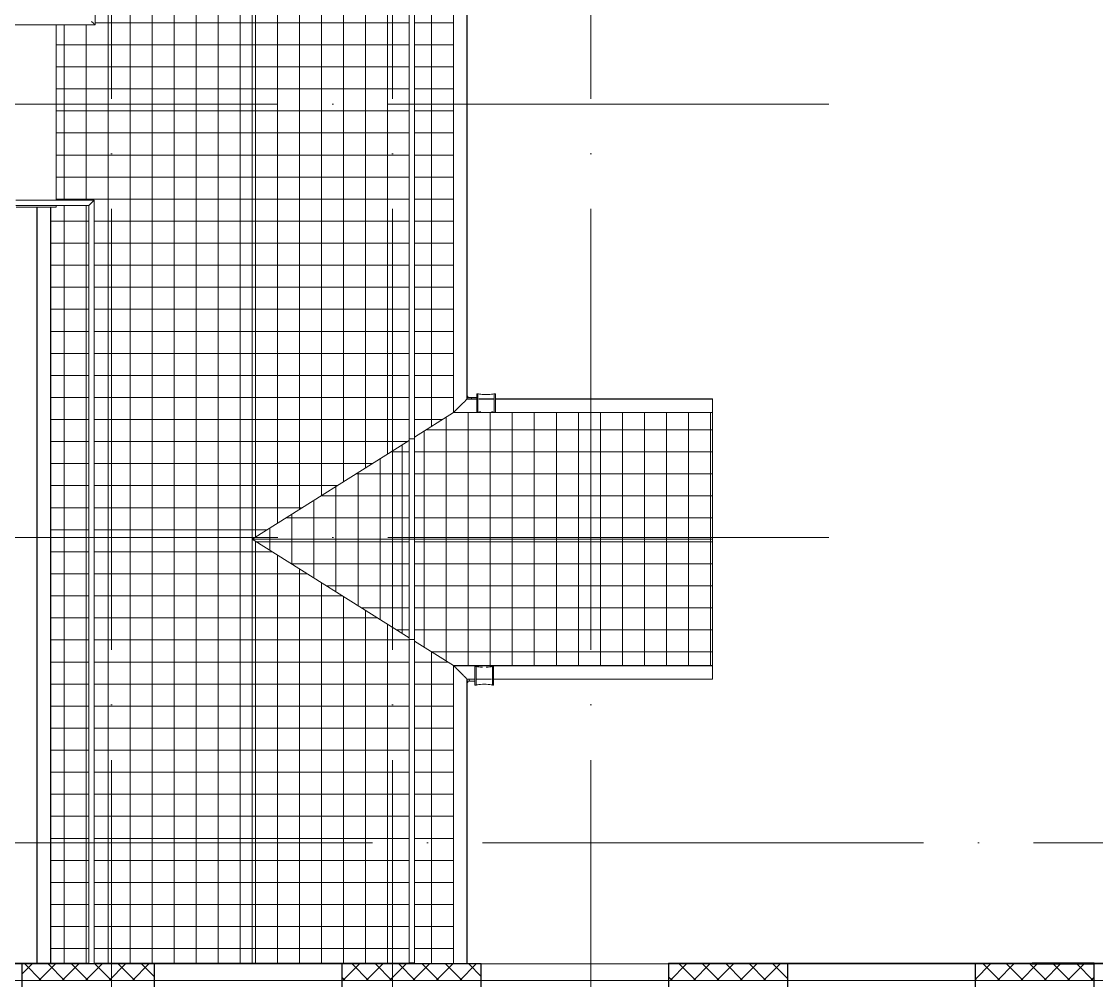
# Model space of a CAD drawing. Header units: millimetres. Extents: x -1073752 to 1436911, y -1379358 to 94781.
# Drawn here: x -890766 to -881011, y -1115638 to -1106937 of the extents above; entities that cross this region are included whole.
import ezdxf

# ---------------------------------------------------------------- set-up
doc = ezdxf.new("R2010")
doc.units = ezdxf.units.MM
doc.linetypes.add('ADSK_Линия сетки', pattern=[25, 20, -2.5, 0, -2.5])
for name, color, linetype, lineweight in [('Крыша', 7, 'Continuous', 9), ('Крыша штриховка', 7, 'Continuous', 9), ('Обобщенные модели', 252, 'Continuous', 18), ('Ограждение', 252, 'Continuous', 9), ('Оси', 252, 'Continuous', 9), ('Перекрытие', 252, 'Continuous', 18), ('Стены внутренние', 7, 'Continuous', 18), ('Стены наружные', 7, 'Continuous', 18), ('Стены штриховка', 7, 'Continuous', 9)]:
    doc.layers.add(name, color=color, linetype=linetype, lineweight=lineweight)

# ---------------------------------------------------------------- blocks, each defined once
blk = doc.blocks.new('3 этаж')
at = {"layer": 'Крыша', "color": 251, "true_color": 0x636466}
for p, q in [((279747.8, 13434.6), (279747.8, 2738.6)), ((279749.8, 13434.6), (279749.8, 2740.6)), ((279870.8, 13434.6), (279870.8, 2861.6)), ((279872.8, 2863.6), (279872.8, 13434.6)), ((277920.8, -2256.4), (277920.8, 8484.6)), ((275968.8, 4603.2), (275968.8, -2256.4)), ((275970.8, -2256.4), (275970.8, 4603.2)), ((276091.8, -2256.4), (276091.8, 4603.2)), ((276093.8, -2256.4), (276093.8, 4603.2)), ((279870.8, 2861.6), (279959.3, 2861.6)), ((279959.3, 2863.6), (279872.8, 2863.6)), ((280111.3, 2863.6), (279977.3, 2863.6)), ((279977.3, 2861.6), (280111.3, 2861.6)), ((282097.8, 2863.6), (280129.3, 2863.6)), ((280129.3, 2861.6), (282097.8, 2861.6)), ((282097.8, 2863.6), (282097.8, 319.6)), ((279747.8, 2738.6), (279395.8, 2517.6)), ((279747.8, 2738.6), (282097.8, 2738.6)), ((279749.8, 2740.6), (282097.8, 2740.6)), ((279345.8, 2486.2), (277920.8, 1591.6)), ((279345.8, 1591.6), (277920.8, 1591.6)), ((277920.8, 1591.6), (279345.8, 696.9)), ((282097.8, 1591.6), (279395.8, 1591.6)), ((279395.8, 665.5), (279747.8, 444.6)), ((282097.8, 444.6), (279747.8, 444.6)), ((279747.8, 444.6), (279747.8, -2261.4)), ((279749.8, 442.6), (279749.8, -2261.4)), ((282097.8, 442.6), (279749.8, 442.6)), ((279870.8, 321.6), (279870.8, -2261.4)), ((279942.8, 321.6), (279870.8, 321.6)), ((279872.8, -2261.4), (279872.8, 319.6)), ((279872.8, 319.6), (279942.8, 319.6)), ((280093.3, 321.6), (279961.1, 321.6)), ((279961.1, 319.6), (280093.3, 319.6)), ((282097.8, 321.6), (280112.8, 321.6)), ((280112.8, 319.6), (282097.8, 319.6))]:
    blk.add_line(p, q, dxfattribs=at)
for points in [[(279870.8, 2861.6), (279870.8, 2861.6), (279869.7, 2860.5), (279866.3, 2857.1), (279862.8, 2853.6), (279859.2, 2849.9), (279855.8, 2846.6), (279852.2, 2843), (279847.2, 2838), (279841.7, 2832.5), (279837.1, 2827.8), (279833.4, 2824.2), (279829.7, 2820.5), (279825.9, 2816.7), (279822.1, 2812.9), (279818.2, 2809), (279814.2, 2805), (279810.3, 2801.1), (279806.3, 2797.1), (279802.4, 2793.2), (279798.4, 2789.2), (279794.6, 2785.4), (279790.8, 2781.6), (279787.1, 2777.9), (279783.5, 2774.3), (279780, 2770.8), (279776.7, 2767.4), (279772.3, 2763.1), (279768.4, 2759.1), (279764.8, 2755.5), (279761.4, 2752.2), (279757.7, 2748.5), (279754.2, 2745), (279750.8, 2741.6), (279749.8, 2740.6), (279749.8, 2740.6)], [(279870.8, 321.6), (279870.8, 321.6), (279869.7, 322.6), (279866.3, 326), (279862.8, 329.5), (279859.1, 333.2), (279855.8, 336.6), (279852.2, 340.1), (279847.2, 345.1), (279841.7, 350.6), (279837.1, 355.3), (279833.4, 358.9), (279829.7, 362.6), (279825.9, 366.4), (279822.1, 370.2), (279818.2, 374.2), (279814.2, 378.1), (279810.3, 382.1), (279806.3, 386), (279802.4, 390), (279798.5, 393.9), (279794.6, 397.7), (279790.8, 401.5), (279787.1, 405.2), (279783.5, 408.9), (279780, 412.3), (279776.6, 415.7), (279772.3, 420), (279768.4, 424), (279764.8, 427.6), (279761.4, 430.9), (279757.7, 434.6), (279754.2, 438.1), (279750.8, 441.5), (279749.8, 442.5), (279749.8, 442.6)]]:
    blk.add_open_spline(points, degree=3, knots=[0, 0, 0, 0, 0.083333, 0.125, 0.166667, 0.208333, 0.229167, 0.25, 0.291667, 0.333333, 0.354167, 0.375, 0.395833, 0.416667, 0.4375, 0.458333, 0.479167, 0.5, 0.520833, 0.541667, 0.5625, 0.583333, 0.604167, 0.625, 0.645833, 0.666667, 0.6875, 0.708333, 0.75, 0.770833, 0.791667, 0.833333, 0.875, 0.916667, 1, 1, 1, 1], dxfattribs=at)
at = {"layer": 'Крыша штриховка', "color": 251, "linetype": 'Continuous', "true_color": 0x636466}
for p, q in [((276613.9, 12209.6), (276613.9, -2256.4)), ((276813.8, 12209.6), (276813.8, -2256.4)), ((277013.8, 12209.6), (277013.8, -2256.4)), ((277213.7, 12209.6), (277213.7, -2256.4)), ((278550, 1986.6), (278550, 12209.6)), ((278749.9, 2112.1), (278749.9, 12209.6)), ((278949.9, 2237.6), (278949.9, 12209.6)), ((279149.8, 2363.2), (279149.8, 12209.6)), ((279549.8, 2614.2), (279549.8, 12209.6)), ((277413.7, 8484.6), (277413.7, -2256.4)), ((277613.7, 8483.8), (277613.7, -2256.4)), ((277813.6, 8484.3), (277813.6, -2256.4)), ((277950.1, 1610), (277950.1, 8484.6)), ((278150, 1735.5), (278150, 8484.6)), ((278350, 1861), (278350, 8484.6)), ((276213.9, 6256.2), (276213.9, 4667.5)), ((276413.9, 6256.2), (276413.9, 4667)), ((276494.9, 6276.3), (277920.8, 6276.3)), ((279345.8, 6276.3), (277920.8, 6276.3)), ((279747.8, 6276.3), (279395.8, 6276.3)), ((276142.9, 6076.3), (277920.8, 6076.3)), ((279345.8, 6076.3), (277920.8, 6076.3)), ((279747.8, 6076.3), (279395.8, 6076.3)), ((276142.9, 5876.3), (277920.8, 5876.3)), ((279345.8, 5876.3), (277920.8, 5876.3)), ((279747.8, 5876.3), (279395.8, 5876.3)), ((276142.9, 5676.3), (277920.8, 5676.3)), ((279345.8, 5676.3), (277920.8, 5676.3)), ((279747.8, 5676.3), (279395.8, 5676.3)), ((276142.9, 5476.3), (277920.8, 5476.3)), ((279345.8, 5476.3), (277920.8, 5476.3)), ((279747.8, 5476.3), (279395.8, 5476.3)), ((276142.9, 5276.3), (277920.8, 5276.3)), ((279345.8, 5276.3), (277920.8, 5276.3)), ((279747.8, 5276.3), (279395.8, 5276.3)), ((276142.9, 5076.3), (277920.8, 5076.3)), ((279345.8, 5076.3), (277920.8, 5076.3)), ((279747.8, 5076.3), (279395.8, 5076.3)), ((276142.9, 4876.3), (277920.8, 4876.3)), ((279345.8, 4876.3), (277920.8, 4876.3)), ((279747.8, 4876.3), (279395.8, 4876.3)), ((276142.9, 4676.3), (277920.8, 4676.3)), ((276213.9, 4617.7), (276213.9, -2256.4)), ((276413.9, 4617.7), (276413.9, -2256.4)), ((279345.8, 4676.3), (277920.8, 4676.3)), ((279747.8, 4676.3), (279395.8, 4676.3)), ((276093.8, 4476.3), (276437.9, 4476.3)), ((276487.9, 4476.3), (277920.8, 4476.3)), ((279345.8, 4476.3), (277920.8, 4476.3)), ((279747.8, 4476.3), (279395.8, 4476.3)), ((276093.8, 4276.3), (276437.9, 4276.3)), ((276487.9, 4276.3), (277920.8, 4276.3)), ((279345.8, 4276.3), (277920.8, 4276.3)), ((279747.8, 4276.3), (279395.8, 4276.3)), ((276093.8, 4076.3), (276437.9, 4076.3)), ((276487.9, 4076.3), (277920.8, 4076.3)), ((279345.8, 4076.3), (277920.8, 4076.3)), ((279747.8, 4076.3), (279395.8, 4076.3)), ((276093.8, 3876.3), (276437.9, 3876.3)), ((276487.9, 3876.3), (277920.8, 3876.3)), ((279345.8, 3876.3), (277920.8, 3876.3)), ((279747.8, 3876.3), (279395.8, 3876.3)), ((276093.8, 3676.3), (276437.9, 3676.3)), ((276487.9, 3676.3), (277920.8, 3676.3)), ((279345.8, 3676.3), (277920.8, 3676.3)), ((279747.8, 3676.3), (279395.8, 3676.3)), ((276093.8, 3476.3), (276437.9, 3476.3)), ((276487.9, 3476.3), (277920.8, 3476.3)), ((279345.8, 3476.3), (277920.8, 3476.3)), ((279747.8, 3476.3), (279395.8, 3476.3)), ((276093.8, 3276.3), (276437.9, 3276.3)), ((276487.9, 3276.3), (277920.8, 3276.3)), ((279345.8, 3276.3), (277920.8, 3276.3)), ((279747.8, 3276.3), (279395.8, 3276.3)), ((276093.8, 3076.3), (276437.9, 3076.3)), ((276487.9, 3076.3), (277920.8, 3076.3)), ((279345.8, 3076.3), (277920.8, 3076.3)), ((279747.8, 3076.3), (279395.8, 3076.3)), ((276093.8, 2876.3), (276437.9, 2876.3)), ((276487.9, 2876.3), (277920.8, 2876.3)), ((279345.8, 2876.3), (277920.8, 2876.3)), ((279747.8, 2876.3), (279395.8, 2876.3)), ((279881.8, 2738.6), (279881.8, 1591.6)), ((280081.8, 2738.6), (280081.8, 1591.6)), ((280281.8, 2738.6), (280281.8, 1591.6)), ((280481.8, 2738.6), (280481.8, 1591.6)), ((280681.8, 2738.6), (280681.8, 1591.6)), ((280881.8, 2738.6), (280881.8, 1591.6)), ((281081.8, 2738.6), (281081.8, 1591.6)), ((281281.8, 2738.6), (281281.8, 1591.6)), ((281481.8, 2738.6), (281481.8, 1591.6)), ((281681.8, 2738.6), (281681.8, 1591.6)), ((281881.8, 2738.6), (281881.8, 1591.6)), ((282081.8, 2738.6), (282081.8, 1591.6)), ((276093.8, 2676.3), (276437.9, 2676.3)), ((276487.9, 2676.3), (277920.8, 2676.3)), ((279345.8, 2676.3), (277920.8, 2676.3)), ((279648.6, 2676.3), (279395.8, 2676.3)), ((279681.8, 2697.1), (279681.8, 1591.6)), ((279481.8, 2571.5), (279481.8, 1591.6)), ((282097.8, 2584), (279501.6, 2584)), ((276093.8, 2476.3), (276437.9, 2476.3)), ((276487.9, 2476.3), (277920.8, 2476.3)), ((279330, 2476.3), (277920.8, 2476.3)), ((279281.8, 2446), (279281.8, 1591.6)), ((279345.8, 2384.1), (279183.2, 2384.1)), ((282097.8, 2384.1), (279395.8, 2384.1)), ((276093.8, 2276.3), (276437.9, 2276.3)), ((276487.9, 2276.3), (277920.8, 2276.3)), ((279011.5, 2276.3), (277920.8, 2276.3)), ((279081.8, 2320.4), (279081.8, 1591.6)), ((279345.8, 2184.2), (278864.8, 2184.2)), ((278881.8, 2194.9), (278881.8, 1591.6)), ((282097.8, 2184.2), (279395.8, 2184.2)), ((276093.8, 2076.3), (276437.9, 2076.3)), ((276487.9, 2076.3), (277920.8, 2076.3)), ((278692.9, 2076.3), (277920.8, 2076.3)), ((278681.8, 2069.3), (278681.8, 1591.6)), ((279345.8, 1984.3), (278546.4, 1984.3)), ((282097.8, 1984.3), (279395.8, 1984.3)), ((276093.8, 1876.3), (276437.9, 1876.3)), ((276487.9, 1876.3), (277920.8, 1876.3)), ((278374.3, 1876.3), (277920.8, 1876.3)), ((278481.8, 1943.7), (278481.8, 1591.6)), ((279345.8, 1784.4), (278228, 1784.4)), ((278281.8, 1818.2), (278281.8, 1591.6)), ((282097.8, 1784.4), (279395.8, 1784.4)), ((276093.8, 1676.3), (276437.9, 1676.3)), ((276487.9, 1676.3), (277920.8, 1676.3)), ((278055.7, 1676.3), (277920.8, 1676.3)), ((278081.8, 1692.6), (278081.8, 1591.6)), ((277950.1, -2256.4), (277950.1, 1573.2)), ((277959.6, 1567.2), (279345.8, 1567.2)), ((278081.8, 1490.5), (278081.8, 1591.6)), ((278281.8, 1364.9), (278281.8, 1591.6)), ((278481.8, 1239.4), (278481.8, 1591.6)), ((278681.8, 1113.8), (278681.8, 1591.6)), ((278881.8, 988.2), (278881.8, 1591.6)), ((279081.8, 862.7), (279081.8, 1591.6)), ((279281.8, 737.1), (279281.8, 1591.6)), ((279395.8, 1567.2), (282097.8, 1567.2)), ((279481.8, 611.6), (279481.8, 1591.6)), ((279681.8, 486), (279681.8, 1591.6)), ((279881.8, 444.6), (279881.8, 1591.6)), ((280081.8, 444.6), (280081.8, 1591.6)), ((280281.8, 444.6), (280281.8, 1591.6)), ((280481.8, 444.6), (280481.8, 1591.6)), ((280681.8, 444.6), (280681.8, 1591.6)), ((280881.8, 444.6), (280881.8, 1591.6)), ((281081.8, 444.6), (281081.8, 1591.6)), ((281281.8, 444.6), (281281.8, 1591.6)), ((281481.8, 444.6), (281481.8, 1591.6)), ((281681.8, 444.6), (281681.8, 1591.6)), ((281881.8, 444.6), (281881.8, 1591.6)), ((282081.8, 444.6), (282081.8, 1591.6)), ((276093.8, 1476.3), (276437.9, 1476.3)), ((276487.9, 1476.3), (277920.8, 1476.3)), ((278104.4, 1476.3), (277920.8, 1476.3)), ((278150, -2256.4), (278150, 1447.6)), ((278278, 1367.3), (279345.8, 1367.3)), ((279395.8, 1367.3), (282097.8, 1367.3)), ((276093.8, 1276.3), (276437.9, 1276.3)), ((276487.9, 1276.3), (277920.8, 1276.3)), ((278423, 1276.3), (277920.8, 1276.3)), ((278350, -2256.4), (278350, 1322.1)), ((278550, -2256.4), (278550, 1196.6)), ((276093.8, 1076.3), (276437.9, 1076.3)), ((276487.9, 1076.3), (277920.8, 1076.3)), ((278741.5, 1076.3), (277920.8, 1076.3)), ((278596.4, 1167.4), (279345.8, 1167.4)), ((279395.8, 1167.4), (282097.8, 1167.4)), ((278749.9, -2256.4), (278749.9, 1071)), ((278914.8, 967.5), (279345.8, 967.5)), ((278949.9, -2256.4), (278949.9, 945.5)), ((279395.8, 967.5), (282097.8, 967.5)), ((276093.8, 876.3), (276437.9, 876.3)), ((276487.9, 876.3), (277920.8, 876.3)), ((279060.1, 876.3), (277920.8, 876.3)), ((279149.8, -2256.4), (279149.8, 819.9)), ((279233.2, 767.6), (279345.8, 767.6)), ((279395.8, 767.6), (282097.8, 767.6)), ((276093.8, 676.3), (276437.9, 676.3)), ((276487.9, 676.3), (277920.8, 676.3)), ((279345.8, 676.3), (277920.8, 676.3)), ((279549.8, -2261.4), (279549.8, 568.9)), ((279551.6, 567.7), (282097.8, 567.7)), ((276093.8, 476.3), (276437.9, 476.3)), ((276487.9, 476.3), (277920.8, 476.3)), ((279345.8, 476.3), (277920.8, 476.3)), ((279697.2, 476.3), (279395.7, 476.3)), ((276093.8, 276.3), (276437.9, 276.3)), ((276487.9, 276.3), (277920.8, 276.3)), ((279345.8, 276.3), (277920.8, 276.3)), ((279747.8, 276.3), (279395.7, 276.3)), ((276093.8, 76.3), (276437.9, 76.3)), ((276487.9, 76.3), (277920.8, 76.3)), ((279345.8, 76.3), (277920.8, 76.3)), ((279747.8, 76.3), (279395.6, 76.3)), ((276093.8, -123.7), (276437.9, -123.7)), ((276487.9, -123.7), (277920.8, -123.7)), ((279345.8, -123.7), (277920.8, -123.7)), ((279747.8, -123.7), (279395.5, -123.7)), ((276093.8, -323.7), (276437.9, -323.7)), ((276487.9, -323.7), (277920.8, -323.7)), ((279345.8, -323.7), (277920.8, -323.7)), ((279747.8, -323.7), (279395.5, -323.7)), ((276093.8, -523.7), (276437.9, -523.7)), ((276487.9, -523.7), (277920.8, -523.7)), ((279345.8, -523.7), (277920.8, -523.7)), ((279747.8, -523.7), (279395.4, -523.7)), ((276093.8, -723.7), (276437.9, -723.7)), ((276487.9, -723.7), (277920.8, -723.7)), ((279345.8, -723.7), (277920.8, -723.7)), ((279747.8, -723.7), (279395.4, -723.7)), ((276093.8, -923.7), (276437.9, -923.7)), ((276487.9, -923.7), (277920.8, -923.7)), ((279345.8, -923.7), (277920.8, -923.7)), ((279747.8, -923.7), (279395.3, -923.7)), ((276093.8, -1123.7), (276437.9, -1123.7)), ((276487.9, -1123.7), (277920.8, -1123.7)), ((279345.8, -1123.7), (277920.8, -1123.7)), ((279747.8, -1123.7), (279395.3, -1123.7)), ((276093.8, -1323.7), (276437.9, -1323.7)), ((276487.9, -1323.7), (277920.8, -1323.7)), ((279345.8, -1323.7), (277920.8, -1323.7)), ((279747.8, -1323.7), (279395.2, -1323.7)), ((276093.8, -1523.7), (276437.9, -1523.7)), ((276487.9, -1523.7), (277920.8, -1523.7)), ((279345.8, -1523.7), (277920.8, -1523.7)), ((279747.8, -1523.7), (279395.1, -1523.7)), ((276093.8, -1723.7), (276437.9, -1723.7)), ((276487.9, -1723.7), (277920.8, -1723.7)), ((279345.8, -1723.7), (277920.8, -1723.7)), ((279747.8, -1723.7), (279395.1, -1723.7)), ((276093.8, -1923.7), (276437.9, -1923.7)), ((276487.9, -1923.7), (277920.8, -1923.7)), ((279345.8, -1923.7), (277920.8, -1923.7)), ((279747.8, -1923.7), (279395, -1923.7)), ((276093.8, -2123.7), (276437.9, -2123.7)), ((276487.9, -2123.7), (277920.8, -2123.7)), ((279345.8, -2123.7), (277920.8, -2123.7)), ((279747.8, -2123.7), (279395, -2123.7)), ((279349.8, -2261.4), (279349.8, -2254.5))]:
    blk.add_line(p, q, dxfattribs=at)
at = {"layer": 'Обобщенные модели', "color": 251, "true_color": 0x636466}
for p, q in [((279878.8, 2887.7), (279876.8, 2887.7)), ((279876.8, 2887.7), (279876.8, 2877.7)), ((279876.8, 2875.7), (279876.8, 2877.7)), ((279878.8, 2875.7), (279876.8, 2875.7)), ((279878.8, 2877.7), (279878.8, 2887.7)), ((279878.8, 2877.7), (279878.8, 2875.7)), ((279957.9, 2875.7), (279917.2, 2875.7)), ((279959.3, 2875.7), (279917.2, 2875.7)), ((279957.9, 2875.7), (279959.3, 2875.7)), ((279970, 2910.7), (279959.3, 2910.7)), ((279959.3, 2910.7), (279959.3, 2740.7)), ((279970, 2910.7), (279970, 2740.7)), ((279974.5, 2908.6), (279970, 2910.7)), ((279983, 2906.8), (279974.5, 2908.6)), ((279994.9, 2905.2), (279983, 2906.8)), ((280009.7, 2903.9), (279994.9, 2905.2)), ((280026.5, 2903.2), (280009.7, 2903.9)), ((280044.3, 2902.9), (280026.5, 2903.2)), ((280062.1, 2903.2), (280044.3, 2902.9)), ((280078.9, 2903.9), (280062.1, 2903.2)), ((280093.7, 2905.2), (280078.9, 2903.9)), ((280105.7, 2906.8), (280093.7, 2905.2)), ((280114.2, 2908.6), (280105.7, 2906.8)), ((280118.6, 2910.7), (280114.2, 2908.6)), ((280118.6, 2740.7), (280118.6, 2910.7)), ((280129.3, 2910.7), (280118.6, 2910.7)), ((280129.3, 2740.7), (280129.3, 2910.7)), ((279959.3, 2740.7), (279970, 2740.7)), ((279970, 2740.7), (279974.5, 2742.8)), ((279974.5, 2742.8), (279983, 2744.7)), ((279983, 2744.7), (279994.9, 2746.3)), ((279994.9, 2746.3), (279996.2, 2746.4)), ((280092.4, 2746.4), (280093.7, 2746.3)), ((280093.7, 2746.3), (280105.7, 2744.7)), ((280105.7, 2744.7), (280114.2, 2742.8)), ((280114.2, 2742.8), (280118.6, 2740.7)), ((280118.6, 2740.7), (280129.3, 2740.7)), ((279953.4, 436.6), (279942.8, 436.6)), ((279942.8, 436.6), (279942.8, 266.6)), ((279953.4, 436.6), (279953.4, 266.6)), ((279957.9, 434.5), (279953.4, 436.6)), ((279966.4, 432.6), (279957.9, 434.5)), ((279978.4, 431), (279966.4, 432.6)), ((279993.2, 429.8), (279978.4, 431)), ((280010, 429), (279993.2, 429.8)), ((280062.3, 429.8), (280045.6, 429)), ((280077.2, 431), (280062.3, 429.8)), ((280089.1, 432.6), (280077.2, 431)), ((280097.6, 434.5), (280089.1, 432.6)), ((280102.1, 436.6), (280097.6, 434.5)), ((280102.1, 266.6), (280102.1, 436.6)), ((280112.8, 436.6), (280102.1, 436.6)), ((280112.8, 266.6), (280112.8, 436.6)), ((279876.8, 299.6), (279876.8, 301.6)), ((279876.8, 301.6), (279878.8, 301.6)), ((279876.8, 299.6), (279876.8, 289.6)), ((279878.8, 301.6), (279878.8, 299.6)), ((279878.8, 289.6), (279878.8, 299.6)), ((279900.6, 301.6), (279941.4, 301.6)), ((279900.6, 301.6), (279942.8, 301.6)), ((279942.8, 301.6), (279941.4, 301.6)), ((279876.8, 289.6), (279878.8, 289.6)), ((279942.8, 266.6), (279953.4, 266.6)), ((279953.4, 266.6), (279957.9, 268.6)), ((279957.9, 268.6), (279966.4, 270.5)), ((279966.4, 270.5), (279978.4, 272.1)), ((279978.4, 272.1), (279993.2, 273.3)), ((279993.2, 273.3), (280010, 274.1)), ((280010, 274.1), (280027.8, 274.4)), ((280027.8, 274.4), (280045.6, 274.1)), ((280045.6, 274.1), (280062.3, 273.3)), ((280062.3, 273.3), (280077.2, 272.1)), ((280077.2, 272.1), (280089.1, 270.5)), ((280089.1, 270.5), (280097.6, 268.6)), ((280097.6, 268.6), (280102.1, 266.6)), ((280102.1, 266.6), (280112.8, 266.6))]:
    blk.add_line(p, q, dxfattribs=at)
at = {"layer": 'Обобщенные модели', "color": 251, "true_color": 0x636466, "extrusion": (0, 0, -1)}
for p, q in [((279878, 2875.7), (279877.8, 2875.7)), ((279877.8, 2875.7), (279877.8, 2875.7)), ((279878.4, 2875.7), (279878, 2875.7)), ((279878.9, 2875.7), (279878.4, 2875.7)), ((279879.7, 2875.7), (279878.9, 2875.7)), ((279880.7, 2875.7), (279879.7, 2875.7)), ((279881.9, 2875.7), (279880.7, 2875.7)), ((279883.2, 2875.7), (279881.9, 2875.7)), ((279884.8, 2875.7), (279883.2, 2875.7)), ((279886.5, 2875.7), (279884.8, 2875.7)), ((279888.5, 2875.7), (279886.5, 2875.7)), ((279890.6, 2875.7), (279888.5, 2875.7)), ((279892.9, 2875.7), (279890.6, 2875.7)), ((279895.4, 2875.7), (279892.9, 2875.7)), ((279898, 2875.7), (279895.4, 2875.7)), ((279900.8, 2875.7), (279898, 2875.7)), ((279903.8, 2875.7), (279900.8, 2875.7)), ((279906.9, 2875.7), (279903.8, 2875.7)), ((279910.2, 2875.7), (279906.9, 2875.7)), ((279913.6, 2875.7), (279910.2, 2875.7)), ((279917.2, 2875.7), (279913.6, 2875.7)), ((279920.9, 2875.7), (279917.2, 2875.7)), ((279924.7, 2875.7), (279920.9, 2875.7)), ((279928.7, 2875.7), (279924.7, 2875.7)), ((279932.8, 2875.7), (279928.7, 2875.7)), ((279937, 2875.7), (279932.8, 2875.7)), ((279941.3, 2875.7), (279937, 2875.7)), ((279945.7, 2875.7), (279941.3, 2875.7)), ((279950.2, 2875.7), (279945.7, 2875.7)), ((279954.8, 2875.7), (279950.2, 2875.7)), ((279959.3, 2875.7), (279954.8, 2875.7)), ((279877.8, 301.6), (279877.9, 301.6)), ((279877.9, 301.6), (279878.2, 301.6)), ((279878.2, 301.6), (279878.7, 301.6)), ((279878.7, 301.6), (279879.4, 301.6)), ((279879.4, 301.6), (279880.3, 301.6)), ((279880.3, 301.6), (279881.4, 301.6)), ((279881.4, 301.6), (279882.6, 301.6)), ((279882.6, 301.6), (279884.1, 301.6)), ((279884.1, 301.6), (279885.8, 301.6)), ((279885.8, 301.6), (279887.6, 301.6)), ((279887.6, 301.6), (279889.7, 301.6)), ((279889.7, 301.6), (279891.9, 301.6)), ((279891.9, 301.6), (279894.3, 301.6)), ((279894.3, 301.6), (279896.9, 301.6)), ((279896.9, 301.6), (279899.6, 301.6)), ((279899.6, 301.6), (279902.5, 301.6)), ((279902.5, 301.6), (279905.6, 301.6)), ((279905.6, 301.6), (279908.8, 301.6)), ((279908.8, 301.6), (279912.2, 301.6)), ((279912.2, 301.6), (279915.7, 301.6)), ((279915.7, 301.6), (279919.3, 301.6)), ((279919.3, 301.6), (279923.1, 301.6)), ((279923.1, 301.6), (279927.1, 301.6)), ((279927.1, 301.6), (279931.1, 301.6)), ((279931.1, 301.6), (279935.2, 301.6)), ((279935.2, 301.6), (279939.5, 301.6)), ((279939.5, 301.6), (279942.8, 301.6))]:
    blk.add_line(p, q, dxfattribs=at)
at = {"layer": 'Обобщенные модели', "color": 251, "true_color": 0x636466}
for centre, radius, start, end in [((279877.8, 2825.7), 52, 75, 95.57265), ((279877.8, 2825.7), 50, 87.93731, 93.71524), ((279877.8, 351.6), 52, 264.42735, 285), ((279877.8, 351.6), 50, 264.53117, 273.31423)]:
    blk.add_arc(centre, radius, start, end, dxfattribs=at)
for centre, major_axis, start_param, end_param in [((279917.2, 2825.7), (0, -50), 3.141593, 3.845617), ((279917.2, 2825.7), (0, 50), 0, 0.704025), ((279900.6, 351.6), (0, -50), 5.412959, 6.283185), ((279900.6, 351.6), (0, 50), 2.271366, 3.141593)]:
    blk.add_ellipse(centre, major_axis=major_axis, ratio=0.309017, start_param=start_param, end_param=end_param, dxfattribs=at)
at = {"layer": 'Ограждение', "color": 251, "true_color": 0x636466}
for p, q in [((276495.8, 6256.7), (276495.8, 12209.6)), ((279345.8, 12209.6), (279345.8, 2501.5)), ((279395.8, 2501.5), (279395.8, 12209.6)), ((274221.1, 6256.2), (276496.3, 6256.2)), ((276470.8, 6281.2), (276464.3, 6287.7)), ((276470.8, 6281.2), (276477.3, 6274.7)), ((276477.3, 6274.7), (276483.3, 6268.7)), ((276483.3, 6268.7), (276488.6, 6263.5)), ((276488.6, 6263.5), (276492.7, 6259.6)), ((276492.7, 6259.6), (276495.3, 6257.1)), ((276495.8, 6256.7), (276494.9, 6257.4)), ((276495.3, 6257.1), (276496.3, 6256.2)), ((276488.4, 4667.7), (275775.6, 4667.7)), ((275775.6, 4617.7), (276438.5, 4617.7)), ((276437.9, 4617.2), (276438.8, 4618.2)), ((276437.9, 4617.2), (276437.9, -2261.4)), ((276438.8, 4618.2), (276441.3, 4620.8)), ((276441.3, 4620.8), (276445.3, 4624.9)), ((276445.3, 4624.9), (276450.4, 4630.1)), ((276450.4, 4630.1), (276456.5, 4636.2)), ((276456.5, 4636.2), (276462.9, 4642.7)), ((276469.4, 4649.2), (276462.9, 4642.7)), ((276475.5, 4655.2), (276469.4, 4649.2)), ((276480.8, 4660.4), (276475.5, 4655.2)), ((276484.8, 4664.3), (276480.8, 4660.4)), ((276487.5, 4666.8), (276484.8, 4664.3)), ((276487.1, 4666.5), (276487.9, 4667.2)), ((276488.4, 4667.7), (276487.5, 4666.8)), ((276487.9, -2261.4), (276487.9, 4667.2)), ((279345.8, 2501.5), (279345.8, 1591.6)), ((279395.8, 1591.6), (279395.8, 2501.5)), ((279345.8, 1591.6), (279345.8, 681.6)), ((279395.8, 681.6), (279395.8, 1591.6)), ((279345.8, 681.6), (279345.8, -2254.5)), ((279395.8, -2254.5), (279395.8, 681.6)), ((279345.8, -2254.5), (279395.8, -2254.5))]:
    blk.add_line(p, q, dxfattribs=at)
for points in [[(279395.8, 2501.5), (279395.8, 2501.5), (279395.2, 2501.6), (279392.7, 2501.7), (279388.7, 2501.8), (279381.7, 2501.8), (279370.8, 2501.9), (279357.7, 2501.8), (279348.1, 2501.7), (279345.8, 2501.5), (279345.8, 2501.5)], [(279395.8, 1591.6), (279395.8, 1591.6), (279395.2, 1591.6), (279392.7, 1591.6), (279388.7, 1591.6), (279381.7, 1591.6), (279370.8, 1591.6), (279357.7, 1591.6), (279348.1, 1591.6), (279345.8, 1591.6), (279345.8, 1591.6)], [(279395.8, 681.6), (279395.8, 681.6), (279395.2, 681.5), (279392.7, 681.4), (279388.7, 681.4), (279381.7, 681.3), (279370.8, 681.2), (279357.7, 681.3), (279348.1, 681.4), (279345.8, 681.6), (279345.8, 681.6)]]:
    blk.add_open_spline(points, degree=3, knots=[0, 0, 0, 0, 0.083333, 0.166667, 0.25, 0.333333, 0.5, 0.666667, 0.833333, 1, 1, 1, 1], dxfattribs=at)
at = {"layer": 'Оси', "color": 251, "linetype": 'ADSK_Линия сетки', "ltscale": 200, "true_color": 0x636466}
for p, q in [((276645.8, 34587.2), (276645.8, -31389.6)), ((279195.8, 34587.2), (279195.8, -31389.6)), ((280995.8, 34587.2), (280995.8, -31389.6)), ((283153.2, 5536.6), (237073.5, 5536.6)), ((283153.2, 1606.6), (237073.5, 1606.6)), ((314013.1, -1163.4), (237073.5, -1163.4))]:
    blk.add_line(p, q, dxfattribs=at)
at = {"layer": 'Перекрытие', "color": 251, "true_color": 0x636466}
for p, q in [((276142.9, 4667.7), (276142.9, 6256.2)), ((275780.6, 4603.2), (276142.9, 4603.2)), ((276142.9, 4603.2), (276142.9, 4617.7))]:
    blk.add_line(p, q, dxfattribs=at)
at = {"layer": 'Стены внутренние', "color": 251, "true_color": 0x636466}
for p, q in [((274130.8, -2261.4), (275830.8, -2261.4)), ((277035.8, -2261.4), (278735.8, -2261.4)), ((280000.8, -2261.4), (281700.8, -2261.4)), ((285560.8, -2261.4), (287210.8, -2261.4)), ((268652.8, -2413.4), (287210.8, -2413.4)), ((277035.8, -2413.4), (275830.8, -2413.4)), ((280000.8, -2413.4), (278735.8, -2413.4)), ((282780.8, -2413.4), (281700.8, -2413.4)), ((285560.8, -2413.4), (284480.8, -2413.4))]:
    blk.add_line(p, q, dxfattribs=at)
at = {"layer": 'Стены внутренние', "color": 251, "lineweight": 30, "true_color": 0x636466}
for p, q in [((277035.8, -2261.4), (275830.8, -2261.4)), ((275830.8, -2261.4), (275830.8, -2413.4)), ((277035.8, -2413.4), (277035.8, -2261.4)), ((280000.8, -2261.4), (278735.8, -2261.4)), ((278735.8, -2261.4), (278735.8, -2413.4)), ((280000.8, -2413.4), (280000.8, -2261.4)), ((282780.8, -2261.4), (281700.8, -2261.4)), ((281700.8, -2261.4), (281700.8, -2413.4)), ((282780.8, -2413.4), (282780.8, -2261.4)), ((285000.8, -2261.4), (284480.8, -2261.4)), ((284480.8, -2261.4), (284480.8, -2413.4)), ((285560.8, -2413.4), (285560.8, -2261.4)), ((275830.8, -2413.4), (275830.8, -2963.4)), ((277035.8, -2963.4), (277035.8, -2413.4)), ((278735.8, -2413.4), (278735.8, -2963.4)), ((280000.8, -2963.4), (280000.8, -2413.4)), ((281700.8, -2413.4), (281700.8, -2963.4)), ((282780.8, -2963.4), (282780.8, -2413.4)), ((284480.8, -2413.4), (284480.8, -2963.4)), ((285560.8, -2963.4), (285560.8, -2413.4))]:
    blk.add_line(p, q, dxfattribs=at)
at = {"layer": 'Стены внутренние', "color": 251, "linetype": 'Continuous', "lineweight": 9, "true_color": 0x636466}
for p, q in [((275830.8, -2356.7), (275924, -2263.4)), ((276007.5, -2413.4), (275857.5, -2263.4)), ((275986.1, -2413.4), (276136.1, -2263.4)), ((276219.7, -2413.4), (276069.7, -2263.4)), ((276198.3, -2413.4), (276348.3, -2263.4)), ((276431.8, -2413.4), (276281.8, -2263.4)), ((276410.4, -2413.4), (276560.4, -2263.4)), ((276643.9, -2413.4), (276493.9, -2263.4)), ((276622.5, -2413.4), (276772.5, -2263.4)), ((276645.8, -2263.4), (276644.7, -2261.4)), ((276856.1, -2413.4), (276706.1, -2263.4)), ((276834.7, -2413.4), (276984.7, -2263.4)), ((277035.8, -2381), (276918.2, -2263.4)), ((276997.8, -2263.4), (276996.6, -2261.4)), ((278743.9, -2413.4), (278893.9, -2263.4)), ((278977.4, -2413.4), (278827.4, -2263.4)), ((278956, -2413.4), (279106, -2263.4)), ((279189.5, -2413.4), (279039.5, -2263.4)), ((279168.1, -2413.4), (279318.1, -2263.4)), ((279401.6, -2413.4), (279251.6, -2263.4)), ((279380.3, -2413.4), (279530.3, -2263.4)), ((279461.4, -2263.4), (279460.3, -2261.4)), ((279613.8, -2413.4), (279463.8, -2263.4)), ((279592.4, -2413.4), (279742.4, -2263.4)), ((279825.9, -2413.4), (279675.9, -2263.4)), ((279804.5, -2413.4), (279954.5, -2263.4)), ((280000.8, -2376.2), (279888, -2263.4)), ((281713.7, -2413.4), (281863.7, -2263.4)), ((281947.2, -2413.4), (281797.2, -2263.4)), ((281925.1, -2263.4), (281923.9, -2261.4)), ((281925.8, -2413.4), (282075.8, -2263.4)), ((282159.4, -2413.4), (282009.4, -2263.4)), ((282138, -2413.4), (282288, -2263.4)), ((282371.5, -2413.4), (282221.5, -2263.4)), ((282277.1, -2263.4), (282276.4, -2262.3)), ((282350.1, -2413.4), (282500.1, -2263.4)), ((282583.6, -2413.4), (282433.6, -2263.4)), ((282562.2, -2413.4), (282712.2, -2263.4)), ((282780.8, -2398.5), (282645.8, -2263.4)), ((284480.8, -2404.1), (284621.4, -2263.4)), ((284704.9, -2413.4), (284554.9, -2263.4)), ((284683.6, -2413.4), (284833.6, -2263.4)), ((284740.7, -2263.4), (284739.6, -2261.4)), ((284917.1, -2413.4), (284767.1, -2263.4)), ((284892.3, -2261.4), (284891.1, -2263.4)), ((284895.7, -2413.4), (285045.7, -2263.4)), ((285129.2, -2413.4), (284979.2, -2263.4)), ((285107.8, -2413.4), (285257.8, -2263.4)), ((285341.3, -2413.4), (285191.3, -2263.4)), ((285319.9, -2413.4), (285469.9, -2263.4)), ((285553.5, -2413.4), (285403.5, -2263.4)), ((278765.2, -2413.4), (278735.8, -2384)), ((281735.1, -2413.4), (281700.8, -2379.1)), ((282774.4, -2413.4), (282780.8, -2407)), ((284492.8, -2413.4), (284480.8, -2401.4)), ((285532.1, -2413.4), (285560.8, -2384.7))]:
    blk.add_line(p, q, dxfattribs=at)
at = {"layer": 'Стены наружные', "color": 251, "true_color": 0x636466}
for p, q in [((274130.8, -2256.4), (276437.9, -2256.4)), ((275870.8, -2261.4), (275870.8, -2256.4)), ((276487.9, -2256.4), (279347.9, -2256.4)), ((276496.6, -2261.4), (276496.6, -2256.4)), ((279347.9, -2261.4), (279347.9, -2256.4)), ((281700.8, -2256.4), (285000.8, -2256.4)), ((281700.8, -2261.4), (281700.8, -2256.4)), ((282230.8, -2261.4), (282230.8, -2256.4)), ((282246.3, -2261.4), (282246.3, -2256.4)), ((282780.8, -2256.4), (282780.8, -2261.4)), ((284480.8, -2261.4), (282780.8, -2261.4)), ((284480.8, -2261.4), (284480.8, -2256.4)), ((284995.2, -2261.4), (284995.2, -2256.4)), ((285560.8, -2256.4), (287238.8, -2256.4))]:
    blk.add_line(p, q, dxfattribs=at)
at = {"layer": 'Стены наружные', "color": 251, "lineweight": 30, "true_color": 0x636466}
for p, q in [((285560.8, -2256.4), (285000.8, -2256.4)), ((285000.8, -2256.4), (285000.8, -2261.4)), ((285000.8, -2261.4), (285560.8, -2261.4)), ((285560.8, -2261.4), (285560.8, -2256.4))]:
    blk.add_line(p, q, dxfattribs=at)
at = {"layer": 'Стены штриховка', "color": 251, "true_color": 0x636466}
for p, q in [((275830.8, -2337.4), (275832.8, -2337.4)), ((277033.8, -2263.4), (275832.8, -2263.4)), ((275832.8, -2263.4), (275832.8, -2337.4)), ((277033.8, -2337.4), (277033.8, -2263.4)), ((277033.8, -2337.4), (277035.8, -2337.4)), ((278735.8, -2337.4), (278737.8, -2337.4)), ((279998.8, -2263.4), (278737.8, -2263.4)), ((278737.8, -2263.4), (278737.8, -2337.4)), ((279998.8, -2337.4), (279998.8, -2263.4)), ((279998.8, -2337.4), (280000.8, -2337.4)), ((281700.8, -2337.4), (281702.8, -2337.4)), ((282778.8, -2263.4), (281702.8, -2263.4)), ((281702.8, -2263.4), (281702.8, -2337.4)), ((282778.8, -2337.4), (282778.8, -2263.4)), ((282778.8, -2337.4), (282780.8, -2337.4)), ((284480.8, -2337.4), (284482.8, -2337.4)), ((285558.8, -2263.4), (284482.8, -2263.4)), ((284482.8, -2263.4), (284482.8, -2337.4)), ((285558.8, -2337.4), (285558.8, -2263.4)), ((285558.8, -2337.4), (285560.8, -2337.4))]:
    blk.add_line(p, q, dxfattribs=at)

msp = doc.modelspace()

# ---------------------------------------------------------------- block references
msp.add_blockref('3 этаж', (-1166593.9, -1113224.3))

doc.saveas('drawing.dxf')
